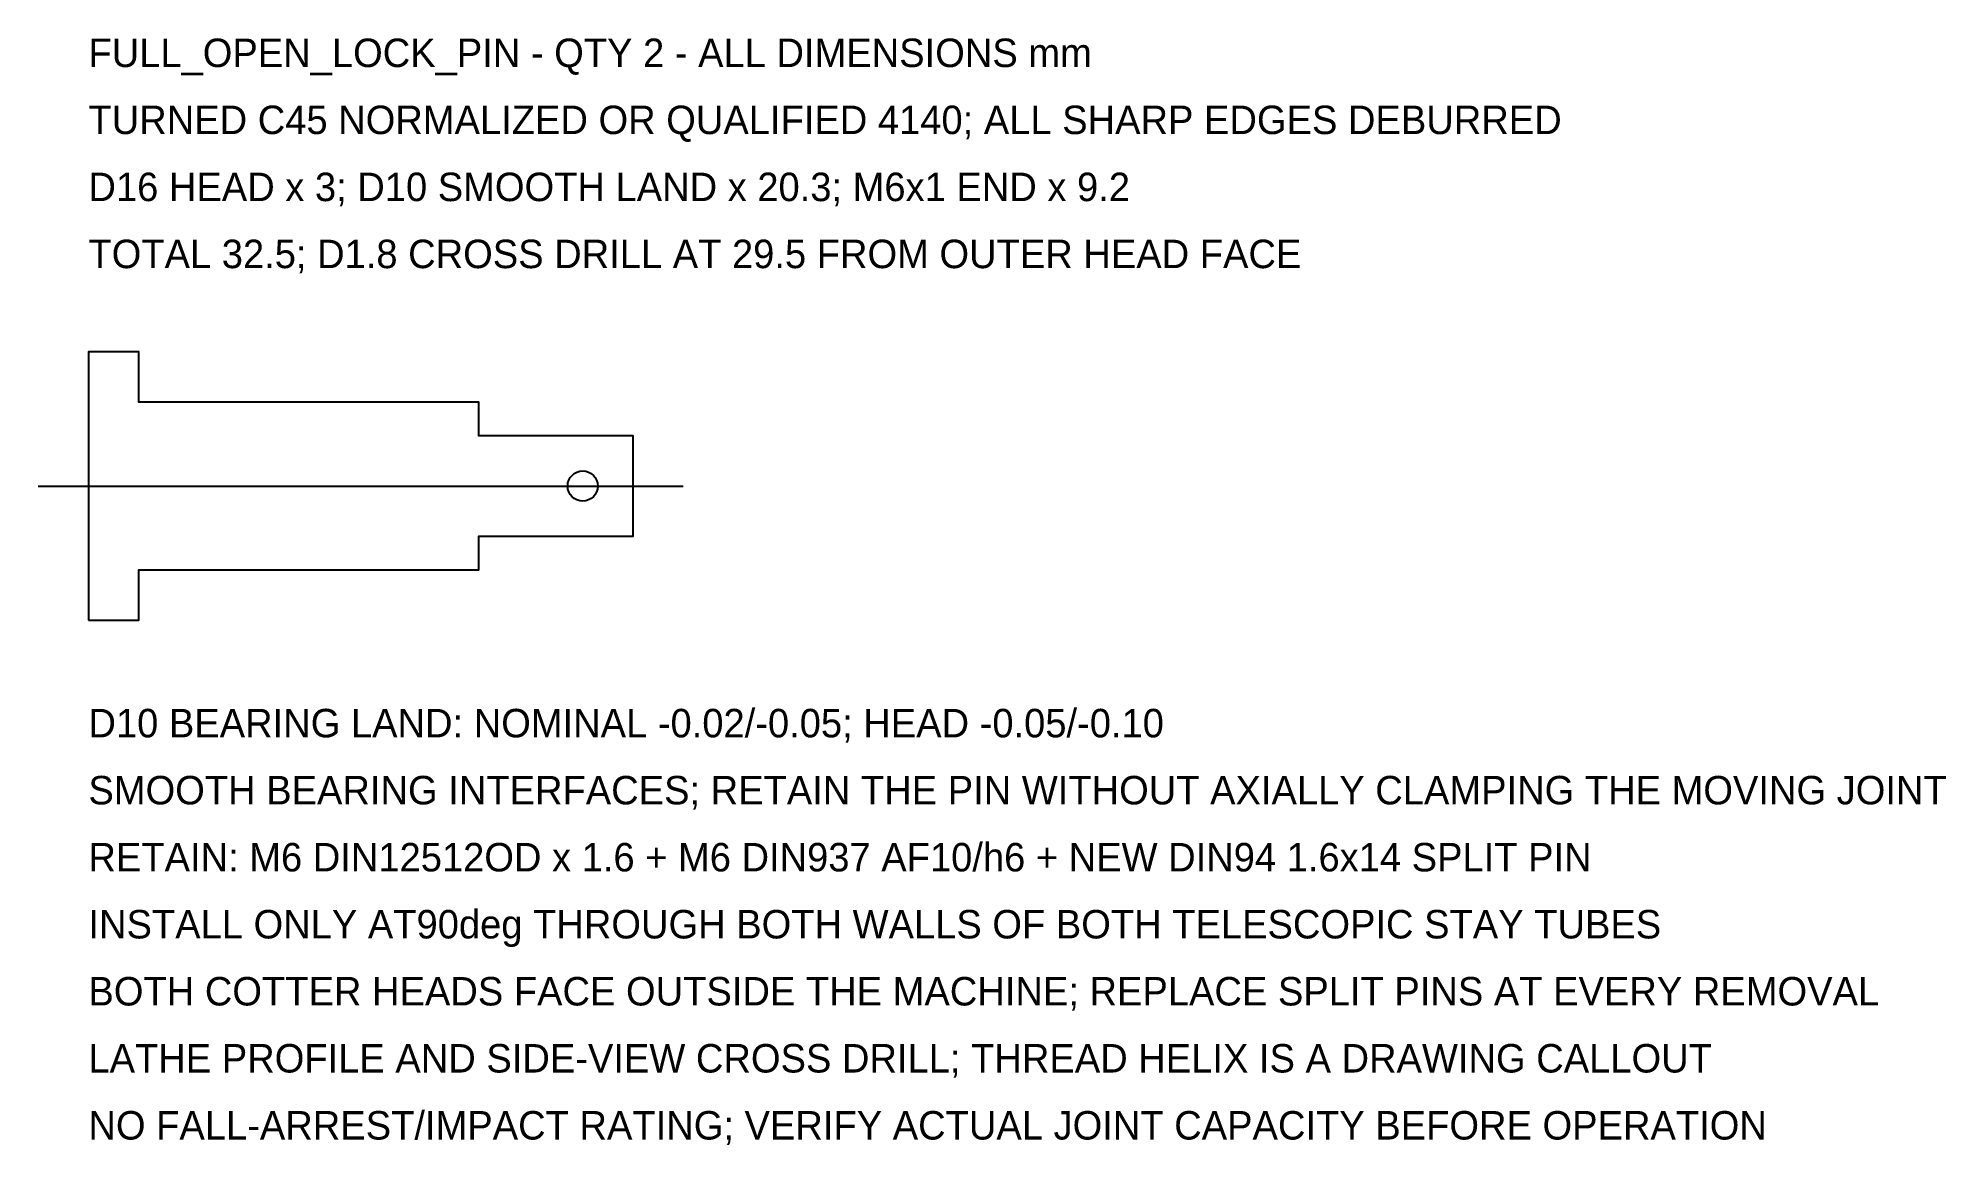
# Model space of a CAD drawing. Header units: millimetres. Extents: x -3 to 111, y -39 to 27.
import ezdxf

# ---------------------------------------------------------------- set-up
doc = ezdxf.new("R2010")
doc.units = ezdxf.units.MM
for name, color, linetype in [('CROSS_DRILL', 1, 'Continuous'), ('NOTES', 7, 'Continuous'), ('REFERENCE', 8, 'Continuous'), ('TURNED_PROFILE', 7, 'Continuous')]:
    doc.layers.add(name, color=color, linetype=linetype)

msp = doc.modelspace()

# ---------------------------------------------------------------- linework, layer by layer
at = {"layer": 'CROSS_DRILL'}
msp.add_circle((29.5, 0), 0.9, dxfattribs=at)
at = {"layer": 'REFERENCE'}
msp.add_line((-3, 0), (35.5, 0), dxfattribs=at)
at = {"layer": 'TURNED_PROFILE'}
msp.add_lwpolyline([(0, -8), (3, -8), (3, -5), (23.3, -5), (23.3, -3), (32.5, -3), (32.5, 3), (23.3, 3), (23.3, 5), (3, 5), (3, 8), (0, 8)], close=True, dxfattribs=at)

# ---------------------------------------------------------------- texts
at = {"layer": 'NOTES'}
for s, p in [('FULL_OPEN_LOCK_PIN - QTY 2 - ALL DIMENSIONS mm', (0, 25)), ('TURNED C45 NORMALIZED OR QUALIFIED 4140; ALL SHARP EDGES DEBURRED', (0, 21)), ('D16 HEAD x 3; D10 SMOOTH LAND x 20.3; M6x1 END x 9.2', (0, 17)), ('TOTAL 32.5; D1.8 CROSS DRILL AT 29.5 FROM OUTER HEAD FACE', (0, 13)), ('D10 BEARING LAND: NOMINAL -0.02/-0.05; HEAD -0.05/-0.10', (0, -15)), ('SMOOTH BEARING INTERFACES; RETAIN THE PIN WITHOUT AXIALLY CLAMPING THE MOVING JOINT', (0, -19)), ('RETAIN: M6 DIN12512OD x 1.6 + M6 DIN937 AF10/h6 + NEW DIN94 1.6x14 SPLIT PIN', (0, -23)), ('INSTALL ONLY AT90deg THROUGH BOTH WALLS OF BOTH TELESCOPIC STAY TUBES', (0, -27)), ('BOTH COTTER HEADS FACE OUTSIDE THE MACHINE; REPLACE SPLIT PINS AT EVERY REMOVAL', (0, -31)), ('LATHE PROFILE AND SIDE-VIEW CROSS DRILL; THREAD HELIX IS A DRAWING CALLOUT', (0, -35)), ('NO FALL-ARREST/IMPACT RATING; VERIFY ACTUAL JOINT CAPACITY BEFORE OPERATION', (0, -39))]:
    msp.add_text(s, height=1.7, dxfattribs=at).set_placement(p)

doc.saveas('drawing.dxf')
